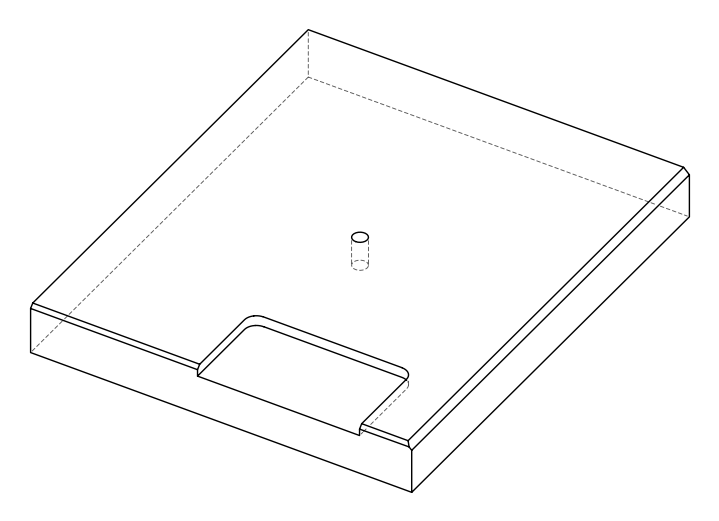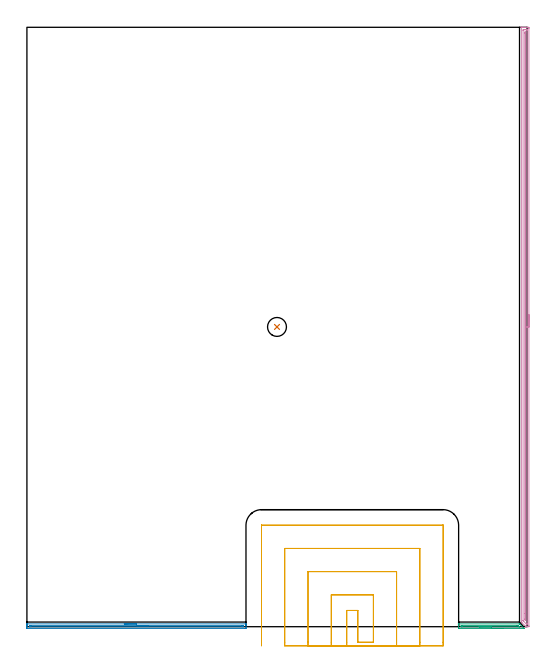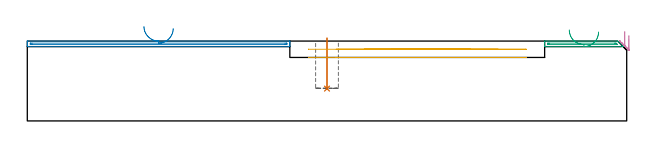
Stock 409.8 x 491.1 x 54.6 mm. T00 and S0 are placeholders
(PLAN: 5 operations, 2 tool changes, 22.4 min)
(1 INDEXABLE_INSERT_DRILL_BLIND_HOLE_FROM_SOLID | STEP1POCKET | NXT0302_002 | 0.14 min | 6080 mm3)
(2 AREA_MILL | FG_CHAMFER_SURFACE | UGT0205_001 | 3.03 min | 1312 mm3)
(3 AREA_MILL_1 | FG_CHAMFER_SURFACE_1 | UGT0205_001 | 0.99 min | 424 mm3)
(4 AREA_MILL_2 | FG_CHAMFER_SURFACE_2 | UGT0205_001 | 11.92 min | 9407 mm3)
(5 MILL_SLOT | SLOT_PARTIAL_RECTANGULAR | UGT0201_109 | Follow Part, ap 6.35, ae 75% | 6.32 min | 186305 mm3)
(TOOL NXT0302_002 | Index. Insert Drill 15.5mm [880-D1550L20-05] | D15.5 PA176 FL78 Z2)
(TOOL UGT0205_001 | Chamfer Mill 20 x 3 x 45 deg. | D20 FL50 Z2)
(TOOL UGT0201_109 | End Mill 25.4 mm | D25.4 FL25 Z2)
(OP 1 INDEXABLE_INSERT_DRILL_BLIND_HOLE_FROM_SOLID)
G17 G21 G94 G90
T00 M6
G54
G17 G0 G90 X204.9 Y245.6 S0 M3
G43 Z64.6 H1
G94 G81 G98 Z22.1 F250. R56.6
G80
M5
M2
(OP 2 AREA_MILL)
G17 G21 G94 G90
T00 M6
G54
G17 G0 G90 X79.75 Y2.3 S1061 M3
G43 Z64.6 H0
G94 G1 X79.788 Z63.728 F250.
X79.902 Z62.863
X80.091 Z62.012
X80.353 Z61.18
X80.687 Z60.374
X81.09 Z59.6
X81.558 Z58.864
X82.09 Z58.172
X82.679 Z57.529
X83.322 Z56.94
X84.014 Z56.408
X84.75 Z55.94
X85.524 Z55.537
X86.33 Z55.203
X87.162 Z54.941
X88.014 Z54.752
X88.878 Z54.638
X89.75 Z54.6
X179.353
X179.49 Y2.297 Z54.588
X179.493 Y2.262 Z54.553
X179.5 Y1.926 Z54.225
Y1.433 Z53.732
Y0.845 Z53.14
Y-0.339 Z51.958
X179.497 Y-0.934 Z51.359
X179.493 Y-1.49 Z50.805
X179.466 Y-1.492 Z50.803
X178.907 Y-1.5 Z50.8
X0.593
X0.034 Y-1.492 Z50.803
X0.007 Y-1.49 Z50.804
X0. Y-0.934 Z51.359
Y-0.339 Z51.958
Y-0.045 Z52.251
Y0.551 Z52.847
Y0.845 Z53.14
Y1.433 Z53.732
Y1.927 Z54.226
X0.007 Y2.262 Z54.553
X0.01 Y2.297 Z54.588
X0.147 Y2.3 Z54.6
X89.75
Y0.886 Z53.186
X176.232
X177.085 Y0.883 Z53.183
X177.124 Y0.881 Z53.181
X177.49 Y0.845 Z53.145
X177.495 Y0.475 Z52.775
X177.49 Y-0.045 Z52.255
X177.16 Y-0.081 Z52.219
X177.124 Y-0.083 Z52.217
X176.273 Y-0.086 Z52.214
X3.268
X2.415 Y-0.083 Z52.217
X2.376 Y-0.081 Z52.219
X2.01 Y-0.045 Z52.255
X2.005 Y0.325 Z52.625
X2.01 Y0.845 Z53.145
X2.34 Y0.881 Z53.181
X2.376 Y0.883 Z53.183
X3.227 Y0.886 Z53.186
X89.75
X90.622 Z53.224
X91.486 Z53.338
X92.338 Z53.526
X93.17 Z53.789
X93.976 Z54.123
X94.75 Z54.525
X95.486 Z54.994
X96.178 Z55.525
X96.821 Z56.115
X97.41 Z56.758
X97.942 Z57.45
X98.41 Z58.186
X98.813 Z58.96
X99.147 Z59.766
X99.409 Z60.598
X99.598 Z61.449
X99.712 Z62.314
X99.75 Z63.186
G0 Z64.6
M5
M2
(OP 3 AREA_MILL_1)
G17 G21 G94 G90
T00 M6
G54
G17 G0 G90 X390.55 Y-1.5 S1061 M3
G43 Z64.6 H0
Z60.8
G94 G1 X390.512 Z59.928 F250.
X390.398 Z59.064
X390.209 Z58.212
X389.947 Z57.38
X389.613 Z56.574
X389.21 Z55.8
X388.741 Z55.064
X388.21 Z54.372
X387.621 Z53.729
X386.978 Z53.14
X386.286 Z52.609
X385.55 Z52.14
X384.776 Z51.737
X383.97 Z51.403
X383.138 Z51.141
X382.286 Z50.952
X381.421 Z50.838
X380.55 Z50.8
X354.279
X354.116 Y-1.498 Z50.802
X353.702 Y-1.491 Z50.805
X353.7 Y-1.201 Z51.097
Y-0.934 Z51.363
Y0.845 Z53.14
Y1.378 Z53.677
Y1.961 Z54.26
X353.706 Y2.265 Z54.557
X353.71 Y2.297 Z54.588
X353.834 Y2.3 Z54.6
X403.267
X403.587 Y2.307 Z54.593
X403.831 Y2.07 Z54.369
X407.118 Y-1.218 Z51.081
X407.277 Y-1.379 Z50.918
X407.383 Y-1.492 Z50.806
X407.276 Y-1.498 Z50.802
X407.158 Y-1.5 Z50.8
X407.118
X380.55
Y-0.086 Z52.214
X356.95
X356.098 Y-0.083 Z52.217
X356.06 Y-0.081 Z52.219
X355.71 Y-0.045 Z52.255
X355.705 Y0.31 Z52.61
X355.71 Y0.845 Z53.145
X356.024 Y0.881 Z53.181
X356.06 Y0.882 Z53.182
X356.91 Y0.886 Z53.186
X401.478
X402.331 Y0.882 Z53.182
X402.368 Y0.879 Z53.179
X402.593 Y0.845 Z53.145
X403.259 Y0.188 Z52.488
X403.487 Y-0.045 Z52.255
X403.512 Y-0.073 Z52.227
X403.422 Y-0.079 Z52.221
X403.341 Y-0.084 Z52.216
X403.3 Y-0.085 Z52.215
X403.259 Y-0.086 Z52.214
X380.55
X379.678 Z52.252
X378.813 Z52.366
X377.962 Z52.555
X377.13 Z52.817
X376.324 Z53.151
X375.55 Z53.554
X374.814 Z54.023
X374.122 Z54.554
X373.479 Z55.143
X372.89 Z55.786
X372.358 Z56.479
X371.89 Z57.214
X371.487 Z57.988
X371.153 Z58.794
X370.891 Z59.626
X370.702 Z60.478
X370.588 Z61.343
X370.55 Z62.214
G0 Z64.6
M5
M2
(OP 4 AREA_MILL_2)
G17 G21 G94 G90
T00 M6
G54
G17 G0 G90 X411.3 Y255.55 S1061 M3
G43 Z64.6 H0
Z58.4
G94 G1 Y255.512 Z57.528 F250.
Y255.398 Z56.663
Y255.209 Z55.812
Y254.947 Z54.98
Y254.613 Z54.174
Y254.21 Z53.4
Y253.742 Z52.664
Y253.21 Z51.972
Y252.621 Z51.329
Y251.978 Z50.74
Y251.286 Z50.208
Y250.55 Z49.74
Y249.776 Z49.337
Y248.97 Z49.003
Y248.138 Z48.741
Y247.286 Z48.552
Y246.422 Z48.438
Y245.55 Z48.4
Y0.626
X411.298 Y0.408 Z48.402
X411.291 Y0.003 Z48.405
X411.197 Y0. Z48.5
X409.963 Z49.731
X409.082 Z50.616
X408.91 Y0.002 Z50.788
X408.87 Y0.03 Z50.83
X408.836 Y0.065 Z50.864
X408.641 Y0.257 Z51.055
X408.274 Y0.626 Z51.425
X405.555 Y3.345 Z54.145
X405.459 Y3.44 Z54.238
X405.248 Y3.652 Z54.447
X405.098 Y3.806 Z54.582
X405.1 Y4.201 Z54.6
X405.101 Y490.92 Z54.599
X405.099 Y491.012 Z54.597
X405.102 Y491.097 Z54.589
Y491.098 Z54.588
X405.106 Y491.1 Z54.585
X405.464 Z54.236
X405.732 Z53.968
X406.437 Z53.258
X407.671 Z52.026
X408.2 Z51.494
X408.817 Z50.878
X410.58 Z49.116
X410.845 Y491.097 Z48.851
X411.291 Y491.09 Z48.405
X411.295 Y490.931 Z48.403
X411.299 Y490.474 Z48.401
X411.3 Y490.013 Z48.4
Y245.55
X409.886 Z49.814
X409.885 Y2.493 Z49.815
Y2.413
X409.879 Y2.016 Z49.821
X409.486 Y2.003 Z50.214
X409.388 Y2.007 Z50.312
X409.364 Y2.01 Z50.336
X409.319 Y2.043 Z50.381
X409.225 Y2.13 Z50.475
X409.082 Y2.269 Z50.618
X407.149 Y4.201 Z52.551
X406.974 Y4.378 Z52.726
X406.613 Y4.748 Z53.087
X406.521 Y4.844 Z53.179
X406.519 Y4.865 Z53.181
X406.516 Y4.915 Z53.184
X406.515 Y5.016 Z53.185
X406.514 Y5.095 Z53.186
X406.516 Y488.606 Z53.184
X406.517 Y488.687 Z53.183
X406.522 Y489.084 Z53.178
X406.915 Y489.095 Z52.785
X407.318 Y489.098 Z52.382
X407.793 Y489.1 Z51.907
X408.674 Z51.026
X409.082 Y489.099 Z50.618
X409.559 Y489.097 Z50.141
X409.783 Y489.09 Z49.917
X409.879 Y489.061 Z49.821
X409.885 Y488.767 Z49.816
Y488.687 Z49.815
X409.886 Y245.55 Z49.814
X408.472 Z51.228
X408.471 Y5.714 Z51.229
X408.47 Y5.438 Z51.23
X408.467 Y5.361 Z51.233
X408.465 Y5.348 Z51.235
X408.463 Z51.237
X408.431 Y5.374 Z51.269
X408.328 Y5.473 Z51.372
X408.2 Y5.6 Z51.5
X408.008 Y5.795 Z51.692
X407.96 Y5.846 Z51.74
X407.94 Y5.871 Z51.76
X407.935 Y5.899 Z51.765
X407.933 Y5.989 Z51.767
X407.93 Y6.263 Z51.77
X407.929 Y10.892 Z51.771
X407.93 Y486.279 Z51.77
X407.934 Y486.899 Z51.766
X407.936 Y487.035 Z51.764
X407.942 Y487.09 Z51.758
X408.006 Y487.096 Z51.694
X408.2 Y487.098 Z51.5
X408.398 Y487.097 Z51.302
X408.454 Y487.094 Z51.246
X408.466 Y487.09 Z51.234
X408.468 Y487.086 Z51.232
X408.47 Y487.064 Z51.23
X408.471 Y486.991 Z51.229
X408.472 Y486.899 Z51.228
Y245.55
Y244.678 Z51.266
Y243.814 Z51.38
Y242.962 Z51.569
Y242.13 Z51.831
Y241.324 Z52.165
Y240.55 Z52.568
Y239.814 Z53.037
Y239.122 Z53.568
Y238.479 Z54.157
Y237.89 Z54.801
Y237.358 Z55.493
Y236.89 Z56.228
Y236.487 Z57.002
Y236.153 Z57.808
Y235.891 Z58.64
Y235.702 Z59.492
Y235.588 Z60.357
Y235.55 Z61.228
G0 Z64.6
M5
M2
(OP 5 MILL_SLOT)
G17 G21 G94 G90
T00 M6
G54
G17 G0 G90 X262.05 Y-15.7 S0 M3
G43 Z64.6 H0
Z49.
G94 G1 Y-12.7 F250.
Y13.35 F500.
X271.15
Y-12.7
X283.85
Y26.05
X249.35
Y-12.7
Y-15.7 F250.
X302.9
Y-12.7
Y45.1 F500.
X230.3
Y-12.7
Y-15.7 F250.
X321.95
Y-12.7
Y64.15 F500.
X211.25
Y-12.7
Y-15.7 F250.
X341.
Y-12.7
Y83.1 F500.
X340.995 Y83.155
X340.955 Y83.195
X340.9 Y83.2
X192.3
X192.245 Y83.195
X192.205 Y83.155
X192.2 Y83.1
Y-12.7
Y-15.7 F250.
G0 X262.05 Z43.4
G1 Y-12.7
Y13.35 F500.
X271.15
Y-12.7
X283.85
Y26.05
X249.35
Y-12.7
Y-15.7 F250.
X302.9
Y-12.7
Y45.1 F500.
X230.3
Y-12.7
Y-15.7 F250.
X321.95
Y-12.7
Y64.15 F500.
X211.25
Y-12.7
Y-15.7 F250.
X341.
Y-12.7
Y83.1 F500.
X340.995 Y83.155
X340.955 Y83.195
X340.9 Y83.2
X192.3
X192.245 Y83.195
X192.205 Y83.155
X192.2 Y83.1
Y-12.7
Y-15.7 F250.
G0 Z64.6
M5
M2
